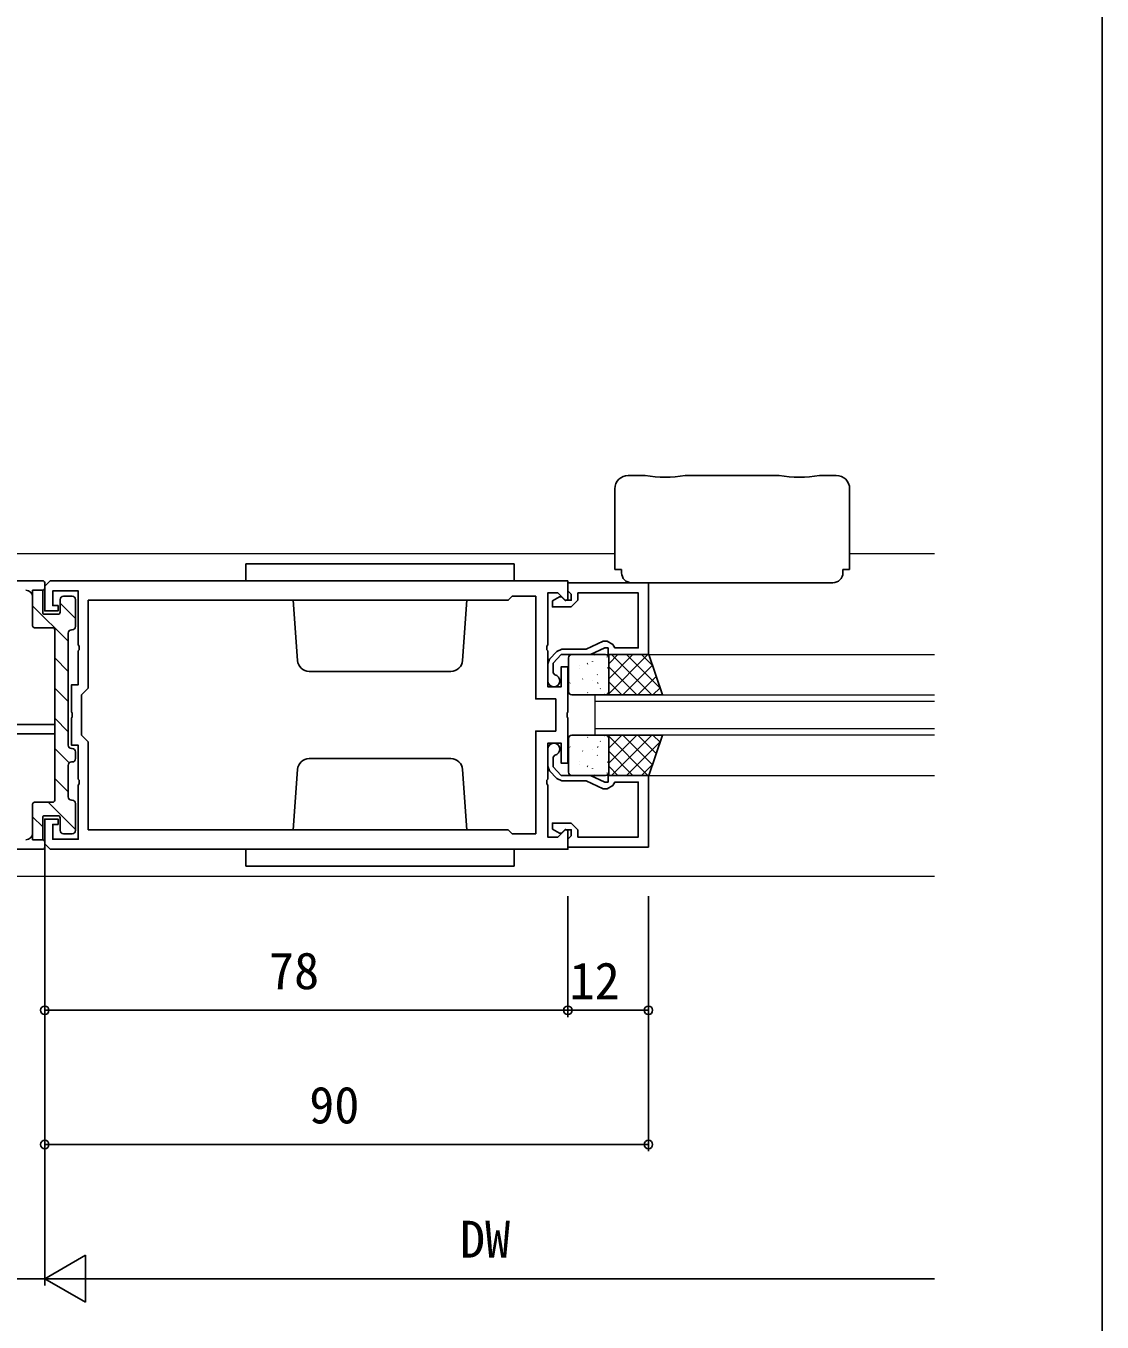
# Model space of a CAD drawing. Units: millimetres, scale not verified. Extents: x -437 to 438, y -681 to 678.
# Drawn here: x 277.9 to 438.3, y -128.5 to 64.7 of the extents above; entities that cross this region are included whole.
import ezdxf
from ezdxf.enums import TextEntityAlignment as Align

# ---------------------------------------------------------------- set-up
doc = ezdxf.new("R2010")
doc.units = ezdxf.units.MM
doc.header["$LTSCALE"] = 4
for name, color, linetype in [('0-2_YKK_11', 7, 'Continuous'), ('0-4_YKK_13', 4, 'Continuous'), ('0-6_YKK_D', 6, 'Continuous'), ('0-7_YKK_ZWAK', 7, 'Continuous')]:
    doc.layers.add(name, color=color, linetype=linetype)
doc.layers.add('0-3_YKK_12', color=2, linetype='Continuous', lineweight=18)
doc.styles.add('ＭＳ ゴシック', font='')
doc.styles.get('ＭＳ ゴシック').set_extended_font_data('MS Gothic')

msp = doc.modelspace()

# ---------------------------------------------------------------- linework, layer by layer
at = {"layer": '0-2_YKK_11'}
for p, q in [((281.461, -18.003), (280.661, -18.803)), ((358.661, -18.003), (281.461, -18.003)), ((359.16, -21.903), (360.16, -20.903)), ((365.371, -27.503), (364.505, -27.003)), ((357.013, -28.524), (355.925, -29.703)), ((357.748, -28.203), (357.013, -28.524)), ((355.925, -29.703), (355.66, -30.381)), ((355.66, -30.381), (355.66, -32.903)), ((355.661, -45.624), (355.661, -43.103)), ((355.661, -45.624), (355.926, -46.303)), ((357.014, -47.481), (355.926, -46.303)), ((357.014, -47.481), (357.748, -47.803)), ((364.506, -49.003), (365.372, -48.503)), ((349.761, -55.103), (287.161, -55.103)), ((360.161, -55.103), (359.161, -54.103)), ((280.661, -57.203), (281.461, -58.003)), ((370.661, -57.703), (358.661, -57.703))]:
    msp.add_line(p, q, dxfattribs=at)
for points in [[(280.661, -18.803), (280.661, -22.503), (282.661, -22.503), (282.661, -21.703), (281.861, -21.703), (281.861, -19.503), (285.661, -19.503), (285.661, -27.544), (285.781, -27.728), (285.781, -28.278), (285.661, -28.461), (285.661, -33.503), (284.661, -33.503), (284.661, -37.544), (284.781, -37.728), (284.781, -38.278), (284.661, -38.461), (284.661, -42.503), (285.661, -42.503), (285.661, -47.544), (285.781, -47.728), (285.781, -48.278), (285.661, -48.461), (285.661, -56.503), (281.861, -56.503), (281.861, -54.303), (282.661, -54.303), (282.661, -53.503), (280.661, -53.503), (280.661, -57.203)], [(281.461, -58.003), (358.661, -58.003), (358.661, -55.202), (358.29, -55.049), (357.137, -56.203), (355.661, -56.203), (355.661, -48.461), (355.541, -48.278), (355.541, -47.728), (355.661, -47.544), (355.661, -42.203), (357.661, -42.203), (357.661, -45.203), (358.661, -45.203), (358.661, -38.461), (358.541, -38.278), (358.541, -37.728), (358.661, -37.544), (358.661, -30.803), (357.661, -30.803), (357.661, -33.803), (355.661, -33.803), (355.661, -28.461), (355.541, -28.278), (355.541, -27.728), (355.661, -27.544), (355.661, -19.803), (357.137, -19.803), (358.29, -20.957), (358.661, -20.803), (358.661, -18.003)], [(370.66, -18.303), (358.66, -18.303), (358.66, -19.503), (358.96, -19.803), (359.16, -20.003), (359.16, -20.903), (358.21, -20.903), (357.71, -20.403), (357.399, -20.403), (356.36, -21.003), (356.36, -21.903), (359.16, -21.903)], [(356.71, -32.015), (356.46, -31.719), (356.46, -30.303), (357.66, -29.003), (362.016, -29.003), (364.16, -28.003), (364.66, -28.003), (364.66, -29.003), (370.66, -29.003), (370.66, -18.303)], [(360.16, -20.903), (360.16, -19.803), (369.16, -19.803), (369.16, -28.003), (365.66, -28.003), (365.371, -27.503)], [(364.505, -27.003), (363.938, -27.003), (361.365, -28.203), (357.748, -28.203)], [(356.711, -43.99), (356.461, -44.286), (356.461, -45.703), (357.661, -47.003), (362.016, -47.003), (364.161, -48.003), (364.661, -48.003), (364.661, -47.003), (370.661, -47.003), (370.661, -57.703)], [(364.506, -49.003), (363.939, -49.003), (361.366, -47.803), (357.748, -47.803)], [(360.161, -55.103), (360.161, -56.203), (369.161, -56.203), (369.161, -48.003), (365.661, -48.003), (365.372, -48.503)], [(358.661, -57.703), (358.661, -56.503), (358.961, -56.203), (359.161, -56.003), (359.161, -55.103), (358.211, -55.103), (357.711, -55.603), (357.4, -55.603), (356.361, -55.003), (356.361, -54.103), (359.161, -54.103)]]:
    msp.add_lwpolyline(points, dxfattribs=at)
msp.add_lwpolyline([(349.761, -55.103), (287.161, -55.103), (287.161, -42.003), (286.161, -41.003), (286.161, -35.003), (287.161, -34.003), (287.161, -20.903), (349.761, -20.903), (350.361, -20.303), (353.861, -20.303), (353.861, -35.603), (356.861, -35.603), (356.861, -40.403), (353.861, -40.403), (353.861, -55.703), (350.361, -55.703)], close=True, dxfattribs=at)
for centre, start, end in [((356.56, -32.903), 180, 80.40594), ((356.561, -43.103), 279.59406, 180)]:
    msp.add_arc(centre, 0.9, start, end, dxfattribs=at)
at = {"layer": '0-3_YKK_12'}
for p, q in [((365.661, -14.003), (160.66, -14.003)), ((413.3, -14.003), (400.661, -14.003)), ((370.751, -29.003), (413.3, -29.003)), ((362.751, -41.003), (362.751, -35.003)), ((362.751, -35.003), (413.3, -35.003)), ((413.3, -36.003), (362.751, -36.003)), ((362.751, -40.003), (413.3, -40.003)), ((413.3, -41.003), (362.751, -41.003)), ((370.751, -47.003), (413.3, -47.003)), ((113.021, -62.003), (413.3, -62.003))]:
    msp.add_line(p, q, dxfattribs=at)
at = {"layer": '0-4_YKK_13'}
for p, q in [((367.661, -2.304), (370.161, -2.304)), ((376.161, -2.304), (390.161, -2.304)), ((396.161, -2.304), (398.661, -2.304)), ((365.661, -16.304), (365.661, -4.304)), ((400.661, -4.304), (400.661, -16.304)), ((310.661, -15.503), (350.661, -15.503)), ((310.661, -15.503), (310.661, -18.003)), ((350.661, -18.003), (350.661, -15.503)), ((365.661, -16.304), (366.661, -16.304)), ((366.661, -16.804), (366.661, -16.304)), ((400.661, -16.304), (399.661, -16.304)), ((399.661, -16.804), (399.661, -16.304)), ((280.361, -18.003), (265.16, -18.003)), ((280.661, -18.303), (280.661, -19.103)), ((398.161, -18.304), (368.161, -18.304)), ((280.361, -19.403), (278.861, -19.403)), ((278.861, -19.403), (278.861, -24.703)), ((280.361, -19.403), (280.361, -22.703)), ((282.961, -22.702), (282.96, -20.802)), ((283.46, -20.302), (284.76, -20.302)), ((285.261, -24.802), (285.26, -20.802)), ((318.356, -29.875), (317.729, -20.903)), ((342.966, -29.875), (343.593, -20.903)), ((278.861, -21.719), (284.161, -27.019)), ((282.661, -23.003), (280.661, -23.003)), ((282.96, -21.329), (285.261, -23.629)), ((281.861, -25.003), (279.161, -25.003)), ((282.161, -25.303), (282.161, -50.702)), ((284.161, -25.802), (284.161, -42.503)), ((284.661, -25.302), (284.761, -25.302)), ((282.161, -29.509), (284.161, -31.509)), ((358.751, -34.503), (358.751, -29.503)), ((359.251, -29.003), (364.251, -29.003)), ((360.444, -30.557), (360.42, -30.601)), ((361.645, -30.311), (361.556, -30.358)), ((362.334, -29.965), (362.31, -30.009)), ((362.561, -29.141), (362.554, -29.147)), ((364.525, -29.322), (364.502, -29.366)), ((370.601, -29.003), (364.751, -34.852)), ((368.356, -29.003), (364.751, -32.607)), ((366.111, -29.003), (364.751, -30.362)), ((364.751, -29.003), (364.751, -35.003)), ((370.751, -29.003), (364.751, -29.003)), ((364.751, -29.503), (364.751, -34.503)), ((368.923, -35.003), (364.751, -30.831)), ((371.168, -35.003), (365.168, -29.003)), ((371.275, -30.574), (366.846, -35.003)), ((372.42, -34.009), (367.413, -29.003)), ((371.298, -30.642), (369.658, -29.003)), ((372.751, -35.003), (370.751, -29.003)), ((320.102, -31.503), (341.22, -31.503)), ((358.793, -31.818), (358.751, -31.84)), ((360.357, -31.116), (360.349, -31.122)), ((360.876, -32.633), (360.852, -32.677)), ((363.068, -31.99), (363.044, -32.034)), ((364.544, -30.96), (364.537, -30.967)), ((371.836, -32.257), (369.091, -35.003)), ((282.161, -33.999), (284.161, -35.999)), ((358.987, -33.225), (358.963, -33.268)), ((361.611, -34.658), (361.587, -34.702)), ((362.377, -32.902), (362.369, -32.908)), ((363.169, -33.201), (363.081, -33.247)), ((363.5, -34.067), (363.476, -34.111)), ((366.678, -35.003), (364.751, -33.076)), ((372.397, -33.941), (371.336, -35.003)), ((364.251, -35.003), (359.251, -35.003)), ((364.098, -34.954), (364.091, -34.961)), ((364.751, -35.003), (372.751, -35.003)), ((282.161, -38.49), (284.161, -40.49)), ((282.161, -39.402), (268.573, -39.402)), ((282.161, -40.802), (268.86, -40.802)), ((358.751, -41.503), (358.751, -46.503)), ((364.251, -41.003), (359.251, -41.003)), ((361.611, -41.347), (361.587, -41.303)), ((363.5, -41.938), (363.476, -41.895)), ((364.098, -41.051), (364.091, -41.044)), ((368.923, -41.003), (364.751, -45.175)), ((366.678, -41.003), (364.751, -42.929)), ((364.751, -41.003), (372.751, -41.003)), ((364.751, -47.003), (364.751, -41.003)), ((370.601, -47.003), (364.751, -41.153)), ((364.751, -46.503), (364.751, -41.503)), ((371.168, -41.003), (365.168, -47.003)), ((371.275, -45.432), (366.846, -41.003)), ((372.42, -41.996), (367.413, -47.003)), ((371.836, -43.748), (369.091, -41.003)), ((372.751, -41.003), (370.751, -47.003)), ((372.397, -42.064), (371.336, -41.003)), ((282.161, -42.98), (284.319, -45.138)), ((284.761, -43.003), (284.66, -43.003)), ((285.261, -43.503), (285.261, -44.503)), ((358.793, -44.187), (358.751, -44.165)), ((358.987, -42.781), (358.963, -42.737)), ((360.876, -43.372), (360.852, -43.328)), ((362.377, -43.103), (362.369, -43.097)), ((363.068, -44.015), (363.044, -43.971)), ((363.169, -42.804), (363.081, -42.758)), ((368.356, -47.003), (364.751, -43.398)), ((284.161, -50.202), (284.161, -45.503)), ((284.661, -45.003), (284.761, -45.003)), ((318.356, -46.13), (317.729, -55.103)), ((320.102, -44.503), (341.22, -44.503)), ((342.966, -46.13), (343.593, -55.103)), ((360.357, -44.889), (360.349, -44.883)), ((360.444, -45.448), (360.42, -45.405)), ((361.645, -45.694), (361.556, -45.647)), ((362.334, -46.04), (362.31, -45.996)), ((364.544, -45.045), (364.537, -45.038)), ((366.111, -47.003), (364.751, -45.643)), ((371.298, -45.363), (369.658, -47.003)), ((282.161, -47.47), (284.161, -49.47)), ((359.251, -47.003), (364.251, -47.003)), ((362.561, -46.864), (362.554, -46.858)), ((364.525, -46.683), (364.502, -46.639)), ((370.751, -47.003), (364.751, -47.003)), ((278.861, -56.602), (278.861, -51.302)), ((281.861, -51.002), (279.161, -51.002)), ((281.203, -51.002), (285.26, -55.06)), ((284.661, -50.702), (284.761, -50.702)), ((285.261, -51.202), (285.26, -55.203)), ((278.861, -53.15), (280.361, -54.65)), ((280.361, -56.602), (280.361, -53.302)), ((282.661, -53.002), (280.661, -53.002)), ((282.961, -53.302), (282.96, -55.203)), ((283.46, -55.703), (284.76, -55.703)), ((280.361, -56.602), (278.861, -56.602)), ((280.661, -57.702), (280.661, -56.902)), ((280.361, -58.002), (265.161, -58.002)), ((310.661, -60.503), (310.661, -58.003)), ((350.661, -58.003), (350.661, -60.503)), ((310.661, -60.503), (350.661, -60.503))]:
    msp.add_line(p, q, dxfattribs=at)
for points in [[(350.661, -18.003), (345.661, -18.003), (310.661, -18.003)], [(350.661, -58.003), (345.661, -58.003), (310.661, -58.003)]]:
    msp.add_lwpolyline(points, dxfattribs=at)
for centre, radius, start, end in [((367.661, -4.304), 2, 90, 180), ((373.161, 14.228), 16.802, 259.71447, 280.28553), ((393.161, 14.228), 16.802, 259.71447, 280.28553), ((398.661, -4.304), 2, 0, 90), ((368.161, -16.804), 1.5, 180, 270), ((398.161, -16.804), 1.5, 270, 0), ((280.361, -18.303), 0.3, 0.00013, 90.00013), ((280.361, -19.103), 0.3, 270.00013, 0.00013), ((277.861, -20.403), 1, 0.00013, 90.00013), ((283.46, -20.802), 0.5, 90.00372, 180.00372), ((284.76, -20.802), 0.5, 0.00372, 90.00372), ((280.661, -22.703), 0.3, 180.00013, 270.00013), ((282.661, -22.703), 0.3, 270.00013, 0.00372), ((279.161, -24.703), 0.3, 180.00013, 270.00013), ((281.861, -25.303), 0.3, 0.00013, 90.00013), ((284.761, -24.802), 0.5, 270.00013, 0.00372), ((284.661, -25.802), 0.5, 90.00013, 180.00013), ((320.102, -29.753), 1.75, 184, 270), ((341.22, -29.753), 1.75, 270, 356), ((359.251, -29.503), 0.5, 90, 180), ((364.251, -29.503), 0.5, 360, 90), ((359.251, -34.503), 0.5, 180, 270), ((364.251, -34.503), 0.5, 270, 0), ((359.251, -41.503), 0.5, 90, 180), ((364.251, -41.503), 0.5, 0, 90), ((284.661, -42.503), 0.5, 180.00013, 269.9715), ((284.761, -43.503), 0.5, 359.99654, 89.99654), ((284.661, -45.503), 0.5, 89.99654, 180.00013), ((284.761, -44.503), 0.5, 269.99654, 359.99654), ((320.102, -46.253), 1.75, 90, 176), ((341.22, -46.253), 1.75, 4, 90), ((359.251, -46.503), 0.5, 180, 270), ((364.251, -46.503), 0.5, 270, 0), ((284.661, -50.202), 0.5, 180.00013, 270.0001), ((279.161, -51.302), 0.3, 90.00013, 180.00013), ((281.861, -50.702), 0.3, 270.00013, 0.00013), ((284.761, -51.202), 0.5, 359.99654, 90.00013), ((280.661, -53.302), 0.3, 90.00013, 180.00013), ((282.661, -53.302), 0.3, 359.99654, 90.00013), ((277.861, -55.602), 1, 270.00013, 0.00013), ((283.46, -55.203), 0.5, 179.99654, 269.99654), ((284.76, -55.203), 0.5, 269.99654, 359.99654), ((280.361, -56.902), 0.3, 0.00013, 90.00013), ((280.361, -57.702), 0.3, 270.00013, 0.00013)]:
    msp.add_arc(centre, radius, start, end, dxfattribs=at)
at = {"layer": '0-6_YKK_D'}
for p, q in [((280.661, -56.353), (280.661, -123.003)), ((280.661, -56.353), (280.661, -123.003)), ((280.661, -65.146), (280.661, -83.003)), ((358.661, -65.003), (358.661, -83.003)), ((370.661, -65.003), (370.661, -83.003)), ((370.661, -65.003), (370.661, -103.003)), ((280.661, -66.146), (280.661, -103.003)), ((358.661, -66.003), (358.661, -83.003)), ((280.661, -82.003), (358.661, -82.003)), ((358.661, -82.003), (370.661, -82.003)), ((280.661, -102.003), (370.661, -102.003)), ((280.661, -122.003), (286.723, -118.503)), ((286.723, -125.503), (286.723, -118.503)), ((245.66, -122.003), (280.661, -122.003)), ((280.661, -122.003), (286.723, -125.503)), ((280.661, -122.003), (292.785, -122.003)), ((287.661, -122.003), (413.3, -122.003))]:
    msp.add_line(p, q, dxfattribs=at)
for centre in [(280.661, -82.003), (358.661, -82.003), (358.661, -82.003), (370.661, -82.003), (280.661, -102.003), (370.661, -102.003)]:
    msp.add_circle(centre, 0.637, dxfattribs=at)
at = {"layer": '0-7_YKK_ZWAK'}
msp.add_lwpolyline([(-436.7, -681), (438.3, -681), (438.3, 644)], dxfattribs=at)

# ---------------------------------------------------------------- texts
at = {"layer": '0-6_YKK_D', "style": 'ＭＳ ゴシック'}
for s, p in [('78', (314.1, -80.503)), ('12', (358.908, -82.003)), ('90', (320.1, -100.503)), ('DW', (342.576, -120.503))]:
    msp.add_text(s, height=5.499, dxfattribs=at).set_placement(p, align=Align.BOTTOM_LEFT)

doc.saveas('drawing.dxf')
